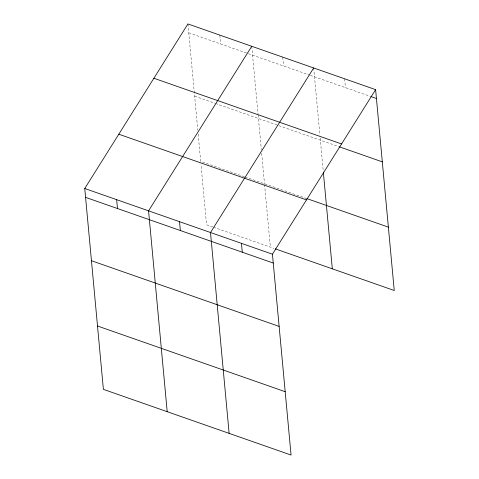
<?xml version="1.0" encoding="UTF-8"?>
<svg xmlns="http://www.w3.org/2000/svg" width="479" height="479" viewBox="0 0 479 479"><rect width="100%" height="100%" fill="white"/><g stroke="black" fill="none" stroke-linecap="round" stroke-linejoin="round"><path stroke-width="0.36" stroke-dasharray="2.4 1.8" d="M188.756 32.8L247.709 53.438M248.403 53.678L309.572 75.089M310.278 75.335L370.099 96.273M194.63 96.159L214.748 103.201M215.442 103.446L278.149 125.396M278.856 125.642L338.677 146.58M244.386 176.739L200.689 161.441L198.132 133.88M245.08 176.979L306.021 198.312M212.808 226.986L206.563 224.801L200.958 164.387M213.502 227.232L273.898 248.367M344.646 78.801L345.467 87.651M313.679 67.964L319.9 135.018M320.176 137.964L323.271 171.362M282.712 57.127L283.532 65.976M251.744 46.283L258.031 114.074M258.103 114.81L261.336 149.688M261.672 153.31L264.498 183.774M264.57 184.511L270.378 247.14M219.837 35.117L220.657 43.966M187.936 23.95L197.797 130.252"/><path stroke-width="0.72" d="M375.614 89.645L272.437 254.199L291.064 455.05L103.386 389.355L84.753 188.504L187.936 23.95L375.614 89.645L394.247 290.496L275.305 248.864M251.744 46.283L148.568 210.844L167.195 411.695M313.679 67.964L210.503 232.519L229.13 433.369M370.806 96.518L376.434 98.494M153.885 78.251L341.563 143.945M339.383 146.825L382.314 161.854M306.728 198.557L388.367 227.136M118.804 134.204L306.482 199.893M84.753 188.504L272.437 254.199M85.573 197.354L273.258 263.049M91.453 260.714L279.131 326.409M97.506 325.995L285.191 391.69M323.337 172.087L332.312 268.815M241.47 243.356L242.29 252.211M179.535 221.681L180.355 230.531M116.66 199.671L117.481 208.521"/></g></svg>
